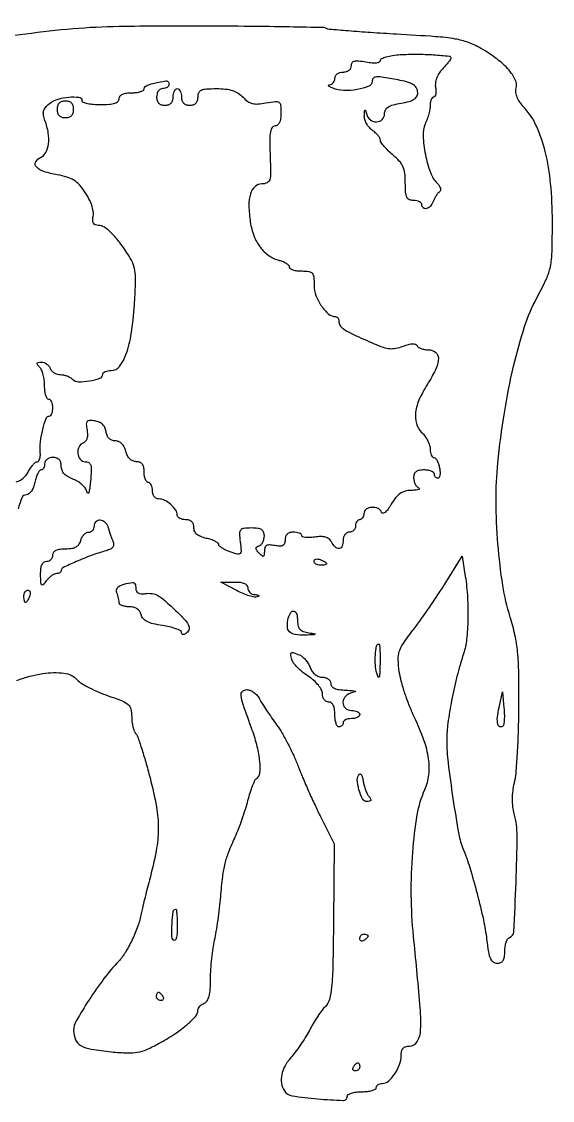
# Model space of a CAD drawing. Extents: x 0 to 443, y 0 to 273.
# Drawn here: x 315.4 to 443.5, y -0.1 to 260.2 of the extents above; entities that cross this region are included whole.
import ezdxf

# ---------------------------------------------------------------- set-up
doc = ezdxf.new("R2010")
doc.units = 0

msp = doc.modelspace()

# ---------------------------------------------------------------- linework, layer by layer
for points in [[(314.333703, 101.208806, -0.053632), (320.59174, 102.890757, -0.068314), (325.668446, 102.987141, -0.17767), (328.879602, 101.359607, 0.067361), (329.93896, 100.491934, 0.018815), (331.808794, 99.435919, 0.018623), (334.035631, 98.389633, 0.018587), (336.335563, 97.51123, -0.011254), (339.715403, 96.276859, -0.088308), (341.136514, 95.407853, -0.155508), (341.791473, 94.308403, -0.057242), (342, 92.492914, 0.027659), (342.069406, 91.239206, 0.029607), (342.27682, 90.029481, 0.030964), (342.57881, 89.020847, 0.107548), (342.942367, 88.45, -0.111826), (343.414483, 87.694677, -0.005577), (344.352654, 84.908106, -0.00875), (345.380217, 81.539824, -0.006198), (346.42002, 77.726533, -0.01888), (347.964357, 70.690207, -0.046072), (348.420921, 65.408027, -0.045716), (347.903928, 60.107365, -0.018343), (346.27517, 53, 0.00268), (345.674565, 50.71094, 0.002563), (345.089339, 48.38125, 0.002538), (344.59372, 46.319482, 0.009182), (344.309075, 45, -0.037389), (343.479217, 41.988013, -0.024463), (342.10078, 38.658363, -0.024631), (340.470246, 35.606383, -0.054166), (338.875097, 33.5, 0.027233), (335.313896, 29.288496, 0.018008), (331.67573, 24.099267, 0.013676), (328.634941, 19.11841, 0.130928), (328, 16.735206, 0.102802), (328.45443, 14.548335, 0.163725), (329.722492, 13.143682, 0.087361), (332.240955, 12.259574, 0.016414), (337.101449, 11.621627, 0.014152), (341.005636, 11.350331, 0.054523), (343.428149, 11.514985, 0.06106), (345.618453, 12.189574, 0.020817), (348.601449, 13.676299, 0.018763), (352.389176, 15.954588, 0.03126), (355.370537, 18.181476, 0.035288), (357.415764, 20.182945, 0.17953), (357.982723, 21.643011, -0.112941), (358.10018, 22.122893, -0.064661), (358.43555, 22.619347, -0.059479), (358.925142, 23.056365, -0.060949), (359.5, 23.361626, 0.16546), (360.188355, 23.934811, 0.073598), (360.655675, 25.03534, 0.046444), (360.932953, 26.733995, 0.016091), (361.024446, 29.218615, -0.01451), (361.102573, 31.539715, -0.010114), (361.319582, 34.151733, -0.010212), (361.629875, 36.650629, -0.020756), (361.994836, 38.595796, 0.015347), (362.395463, 40.610573, 0.006316), (362.819717, 43.362509, 0.006242), (363.201031, 46.32885, 0.007971), (363.474594, 49.071359, -0.008554), (363.966018, 53.940474, -0.030011), (364.52293, 57.041464, -0.034388), (365.406217, 59.832992, -0.013993), (366.970381, 63.5, 0.015334), (367.764186, 65.374901, 0.008277), (368.631854, 67.72788, 0.008236), (369.437262, 70.156188, 0.012835), (370.042434, 72.275761, -0.013193), (370.577227, 74.143767, -0.01765), (371.165928, 75.805286, -0.014932), (371.736522, 77.133806, -0.146455), (372.137174, 77.584778, 0.236724), (372.913606, 78.84457, 0.044444), (372.909733, 81.635549, 0.038681), (372.303534, 85.21985, 0.025646), (371.085307, 89.212487, -0.003335), (368.898506, 95.37963, -0.05022), (368.371701, 97.592329, -0.239828), (368.717133, 98.577017, -0.193005), (369.772097, 99, -0.10019), (370.588563, 98.834737, -0.05776), (371.464769, 98.339062, -0.054382), (372.264485, 97.610504, -0.060339), (372.856648, 96.75, 0.018804), (373.504762, 95.617536, 0.006037), (374.549375, 93.985938, 0.006012), (375.756837, 92.196447, 0.006693), (376.96536, 90.5, -0.025638), (378.249164, 88.545234, -0.012453), (379.69519, 85.929101, -0.012316), (381.068723, 83.124462, -0.017365), (382.14248, 80.556515, 0.009058), (383.233661, 77.820054, 0.00484), (384.675839, 74.47659, 0.004817), (386.214557, 71.090666, 0.007493), (387.6126, 68.205069), (390.836632, 61.797108), (390.668316, 43.076546, -0.002542), (390.517048, 32.329585, -0.018933), (390.225987, 27.230593, -0.040901), (389.699638, 24.281855, -0.132559), (388.717099, 22.573662, 0.034705), (387.902901, 21.638155, 0.013584), (386.908368, 20.243982, 0.01337), (385.910309, 18.672117, 0.016217), (385.063368, 17.14567, -0.018284), (384.159257, 15.531941, -0.011109), (382.979799, 13.689666, -0.011126), (381.726867, 11.911935, -0.019243), (380.59749, 10.5, 0.047696), (379.004985, 8.25904, 0.078932), (378.178525, 6.096041, 0.094065), (378.13818, 4.064617, 0.099728), (378.851817, 2.205525, 0.217113), (380.668618, 1.020689, 0.015345), (386.834114, 0.279699, 0.013529), (393.008351, -0.102756, 0.424446), (394, 0.854963, -0.254693), (394.242748, 1.300598, -0.064352), (395.014167, 1.668212, -0.049005), (396.141184, 1.918159, -0.030087), (397.5, 2, 0.027026), (398.841111, 2.072542, 0.042582), (399.971875, 2.29375, 0.052312), (400.767902, 2.614308, 0.277684), (401, 3, -0.142884), (401.111246, 3.381341, -0.099624), (401.423968, 3.70625, -0.084255), (401.891607, 3.925152, -0.067526), (402.443296, 4, 0.183055), (403.914055, 4.55713, 0.062808), (405.443259, 6.296661, 0.059572), (406.607465, 8.551092, 0.08966), (407, 10.722506, -0.05475), (407.114231, 11.76259, -0.124917), (407.467448, 12.462575, -0.139281), (408.081865, 12.863491, -0.075483), (408.980948, 13, 0.267635), (410.876581, 14.092964, 0.122358), (411.697345, 16.933722, 0.031857), (411.536727, 23.12592, 0.00252), (409.98204, 39.5, -0.022724), (409.437122, 49.532228, -0.021524), (409.787118, 59.756974, -0.022223), (410.894106, 68.80841, -0.062988), (412.721575, 74.889243, 0.077205), (413.671613, 78.408804, 0.063263), (413.606032, 82.30868, 0.050265), (412.481152, 86.834372, 0.025249), (410.214999, 92.276847, -0.017719), (409.027566, 95.011883, -0.013449), (407.91475, 98.086496, -0.013647), (407.026197, 101.030958, -0.030646), (406.552351, 103.31548, -0.025462), (406.276973, 106.289599, -0.089661), (406.539095, 108.184893, -0.071741), (407.478593, 110.083487, -0.012602), (409.824944, 113.31548, 0.00809), (411.629931, 115.755162, 0.004269), (413.795124, 118.838267, 0.004246), (415.958251, 122.032742, 0.006538), (417.769586, 124.836068), (421.747099, 131.172137), (422.473158, 126.336068, -0.022696), (423.001888, 121.252575, -0.020287), (423.095707, 115.947317, -0.020961), (422.783243, 111.132337, -0.051676), (422.04594, 107.672782, 0.016251), (420.464117, 102.187099, 0.01421), (419.16217, 96.360041, 0.014658), (418.275592, 90.938294, 0.033206), (418, 86.793099, 0.029671), (418.321547, 81.379379, 0.007718), (419.487908, 72.73303, 0.006203), (420.888859, 64.157109, 0.055478), (421.960998, 60.5, -0.025566), (423.551293, 56.073359, -0.009878), (425.316686, 49.792854, -0.009896), (426.834909, 43.436872, -0.025028), (427.613577, 38.75, 0.011633), (428.03599, 35.70523, 0.063216), (428.507269, 34.110726, 0.138438), (429.173037, 33.302047, 0.152899), (430.137681, 33, 0.094484), (431.015487, 33.167372, 0.157719), (431.590373, 33.641537, 0.109504), (431.906938, 34.508457, 0.033007), (432, 35.916667, -0.035572), (432.081461, 37.06024, -0.045764), (432.325404, 38.085031, -0.053018), (432.681663, 38.859596, -0.179908), (433.107759, 39.202586, 0.307953), (434.157066, 40.57839, 0.003623), (434.717362, 52.52889, 0.008744), (434.966013, 63.770339, 0.066834), (434.288458, 69, -0.036798), (433.956597, 70.737282, -0.02985), (433.851352, 72.631523, -0.029008), (433.972974, 74.585, -0.029506), (434.319808, 76.5, 0.038873), (434.704179, 78.874839, 0.006169), (435.036355, 83.584375, 0.006807), (435.284217, 89.155263, 0.00591), (435.395451, 95, 0.005442), (435.365715, 103.093572, 0.020644), (435.083416, 108.143815, 0.029441), (434.449267, 112.176215, 0.022394), (433.30075, 116.5, -0.037633), (431.513601, 124.160903, -0.018516), (430.345546, 134.105186, -0.018319), (429.894897, 144.515686, -0.02644), (430.320771, 153.719102, -0.015024), (431.890909, 165.808691, -0.018201), (434.113156, 177.024857, -0.019934), (436.78171, 186.597854, -0.045339), (439.718922, 193.5, 0.014707), (442.013767, 198.090896, 0.058449), (442.995362, 201.079282, 0.044171), (443.391142, 204.5882, 0.005977), (443.48067, 212, 0.023396), (443.055544, 221.10455, 0.037185), (441.753476, 228.792159, 0.044588), (439.638057, 234.943374, 0.081948), (436.726192, 239.350436, -0.033862), (435.682608, 240.641705, -0.053357), (434.993275, 241.887478, -0.064557), (434.672443, 243.047382, -0.099501), (434.73199, 244.083132, 0.17824), (434.533832, 246.119654, 0.068732), (432.936898, 248.520155, 0.051089), (430.129097, 251.106863, 0.027672), (426.214908, 253.710749, 0.04558), (423.216752, 255.124379, 0.045833), (420.017596, 255.968198, 0.023918), (415.277732, 256.532328, 0.003713), (405.84741, 257.129188, -0.00256), (399.626537, 257.508509, -0.003961), (394.258206, 257.906179, -0.001301), (389.626303, 258.298352, -0.117158), (388.978604, 258.513223, 0.133949), (388.304929, 258.71225, 0.000484), (379.949667, 258.879219, 0.002513), (370.461045, 259.011945, 0.001569), (359.346102, 259.076668, 0.003441), (340.267053, 258.996556, 0.016038), (329.276884, 258.521985, 0.014402), (317.838399, 257.327735, 0.002415), (296, 254.302306, -0.02717)], [(314.162569, 149.102482, 0.106364), (315.786359, 149.986453, 0.092499), (317, 151.5, -0.026095), (317.57842, 152.457174, -0.033755), (318.210068, 153.265625, -0.035857), (318.806935, 153.842528, -0.17596), (319.240545, 154, 0.239206), (319.571001, 154.167689, 0.082099), (319.820184, 154.660938, 0.059805), (319.9559, 155.388191, 0.038087), (319.946324, 156.25, -0.051735), (319.987626, 158.810337, -0.03114), (320.537246, 161.800699, -0.024346), (321.332894, 164.44082, -0.317409), (322.125, 165, 0.212215), (322.459633, 165.148727, 0.080658), (322.742969, 165.5875, 0.061381), (322.935839, 166.234286, 0.041823), (323, 167, 0.048028), (322.926307, 167.765418, 0.068025), (322.70625, 168.4125, 0.088204), (322.381882, 168.848523, 0.191087), (322, 169, -0.2692), (321.614885, 169.223546, -0.056233), (321.29375, 169.969375, -0.044902), (321.072621, 171.035629, -0.028694), (321, 172.3, 0.03271), (320.9115, 173.651364, 0.032464), (320.6475, 174.983125, 0.034257), (320.26182, 176.112471, 0.097261), (319.8, 176.8, -0.025884), (319.243304, 177.417523, -0.254912), (319.181877, 177.75, -0.29), (319.42666, 177.951938, -0.031327), (320.193011, 178, -0.085357), (320.845017, 177.887877, -0.066227), (321.487159, 177.559375, -0.066075), (322.022498, 177.073419, -0.084034), (322.361626, 176.5, 0.095314), (322.718361, 175.9265, 0.066847), (323.306116, 175.440625, 0.064544), (324.025482, 175.112114, 0.075009), (324.768615, 175, -0.051604), (325.550577, 174.919079, -0.038262), (326.385497, 174.676533, -0.039048), (327.146493, 174.320813, -0.067623), (327.701163, 173.898837, 0.193945), (329.140798, 173.28632, 0.044905), (331.81935, 173.475784, 0.044872), (334.317015, 174.113675, 0.317866), (335, 175.079455, -0.208149), (335.153147, 175.431393, -0.082196), (335.602489, 175.72959, -0.062634), (336.26583, 175.932439, -0.042942), (337.051027, 176, 0.233947), (339.069081, 176.998906, 0.078026), (340.681686, 179.980422, 0.04863), (341.891798, 184.864311, 0.018712), (342.647749, 191.818294, 0.007544), (342.925649, 196.795583, 0.036888), (342.832522, 199.611909, 0.061987), (342.357286, 201.636009, 0.054744), (341.38736, 203.575096, 0.01659), (339.120308, 206.844018, 0.036551), (337.134162, 209.142609, 0.04917), (335.403313, 210.562027, 0.148221), (333.958336, 211, -0.089796), (333.214102, 211.134745, -0.178146), (332.765858, 211.52066, -0.132824), (332.597047, 212.200795, -0.042041), (332.707465, 213.250035, 0.089117), (332.720063, 214.382875, 0.038946), (332.354985, 215.846188, 0.035604), (331.694605, 217.436762, 0.032083), (330.794857, 218.976445, 0.035463), (329.407746, 220.749438, 0.069152), (328.03477, 221.901026, 0.066757), (326.36696, 222.658923, 0.031042), (324.048583, 223.204563, -0.035441), (320.816134, 223.995375, -0.124612), (319.014421, 225.121781, -0.326317), (318.85507, 226.310378, -0.162508), (320.025321, 227.402814, 0.165493), (321.303672, 228.610146, 0.092127), (321.948398, 230.678139, 0.071819), (321.8819, 233.346717, 0.048792), (321.082417, 236.283227, -0.04444), (320.72185, 237.563609, -0.107799), (320.75026, 238.539993, -0.109052), (321.181941, 239.408879, -0.04612), (322.093848, 240.348327, -0.103825), (324.030234, 241.409171, -0.050438), (326.81156, 241.954147, -0.054542), (329.267207, 241.914178, -0.377987), (330, 241.083333, 0.320444), (330.255065, 240.726213, 0.032367), (331.321875, 240.435937, 0.031068), (332.775124, 240.232866, 0.019182), (334.5, 240.166667, 0.017365), (336.607182, 240.239871, 0.058953), (337.955882, 240.49537, 0.111447), (338.719557, 240.939718, 0.208403), (339, 241.583333, -0.169807), (339.208724, 242.180202, -0.1147), (339.779412, 242.631944, -0.075983), (340.717936, 242.911506, -0.034471), (342, 243, 0.029382), (343.149388, 243.067601, 0.045844), (344.11875, 243.273319, 0.057801), (344.795162, 243.572321, 0.265783), (345, 243.930449, -0.225941), (345.258519, 244.473338, -0.082463), (346.0176, 244.905345, -0.036825), (347.468234, 245.321276, -0.006499), (350.25, 245.863818, -0.137206), (350.53557, 245.837157, -0.123119), (350.779688, 245.666247, -0.103851), (350.943596, 245.371856, -0.07541), (351, 245, -0.148195), (350.884432, 244.618646, -0.098894), (350.559375, 244.29375, -0.082425), (350.073457, 244.074694, -0.064853), (349.5, 244, 0.130775), (348.924246, 243.846791, 0.10214), (348.4375, 243.416667, 0.08892), (348.111864, 242.769411, 0.072314), (348, 242, 0.072254), (348.126841, 241.126841, 0.124864), (348.5, 240.5, 0.124864), (349.126841, 240.126841, 0.072254), (350, 240, 0.072254), (350.873159, 240.126841, 0.124864), (351.5, 240.5, 0.124864), (351.873159, 241.126841, 0.072254), (352, 242, -0.048028), (352.073693, 242.765418, -0.068025), (352.29375, 243.4125, -0.088204), (352.618118, 243.848523, -0.191087), (353, 244, -0.191087), (353.381882, 243.848523, -0.088204), (353.70625, 243.4125, -0.068025), (353.926307, 242.765418, -0.048028), (354, 242, 0.072254), (354.126841, 241.126841, 0.124864), (354.5, 240.5, 0.124864), (355.126841, 240.126841, 0.072254), (356, 240, 0.072254), (356.873159, 240.126841, 0.124864), (357.5, 240.5, 0.124864), (357.873159, 241.126841, 0.072254), (358, 242, -0.101983), (358.213237, 243.034581, -0.187867), (358.807631, 243.637919, -0.091431), (360.007285, 243.930356, -0.014188), (362.461045, 244, -0.0262), (364.646641, 243.885395, -0.052094), (366.340857, 243.526287, -0.063277), (367.697736, 242.888574, -0.063846), (368.847444, 241.933375, 0.04961), (369.994929, 240.923634, 0.09449), (371.106075, 240.408551, 0.080025), (372.452214, 240.292572, 0.027927), (374.386399, 240.544666, -0.014104), (376.684197, 240.90898, -0.182403), (377.51411, 240.71308, -0.225764), (377.913245, 240.038178, -0.0225), (378, 238.111291, -0.032122), (377.913059, 236.759405, -0.076026), (377.63475, 235.792298, -0.118071), (377.178525, 235.212901, -0.168756), (376.565692, 235, 0.256639), (375.877372, 234.621791, 0.100035), (375.475191, 233.574081, 0.042687), (375.313353, 231.599883, 0.008167), (375.384865, 228, -0.005658), (375.493423, 223.63766, -0.071676), (375.281765, 222.012917, -0.218819), (374.653052, 221.271757, -0.109548), (373.427582, 221, 0.18659), (371.743585, 220.348897, 0.135124), (370.657182, 218.632499, 0.080233), (370.265858, 215.763375, 0.031346), (370.615334, 211.767607, 0.054872), (371.493577, 208.460158, 0.070045), (373.029034, 205.708929, 0.077589), (375.111589, 203.701516, 0.091821), (377.59483, 202.565555, -0.036097), (378.515541, 202.262415, -0.04812), (379.293481, 201.851067, -0.057123), (379.832626, 201.400001, -0.192318), (380, 200.980948, 0.257872), (380.208342, 200.603847, 0.061396), (380.88125, 200.288153, 0.048042), (381.850711, 200.071349, 0.031011), (383, 200, -0.031961), (384.736441, 199.888889, -0.184252), (385.533302, 199.46158, -0.15792), (385.910894, 198.570747, -0.021917), (386, 196.538955, 0.089757), (386.44481, 194.081057, 0.061256), (387.760051, 191.557345, 0.064953), (389.497702, 189.625431, 0.179018), (391.188561, 189, -0.160969), (391.49807, 188.897707, -0.096529), (391.76164, 188.609013, -0.078039), (391.939666, 188.178018, -0.059056), (392, 187.66898, 0.177895), (392.351951, 186.711076, 0.078711), (393.389519, 185.820185, 0.030553), (395.530934, 184.674405, 0.003616), (400.452257, 182.459065, 0.021637), (402.632844, 181.607063, 0.061164), (404.229899, 181.2716, 0.072058), (405.706493, 181.358823, 0.039534), (407.450036, 181.863768, -0.02241), (408.793914, 182.303323, -0.057328), (409.803851, 182.462959, -0.096043), (410.483719, 182.360722, -0.231057), (410.831113, 182.006662, 0.169579), (411.129784, 181.620005, 0.056679), (411.777994, 181.295707, 0.048714), (412.633731, 181.074194, 0.039006), (413.583333, 181, -0.169177), (415.27631, 180.410299, -0.227465), (415.977002, 178.971231, -0.110268), (415.452443, 176.555803, -0.032411), (413.628544, 173.203626, 0.032543), (411.453236, 169.203074, 0.073717), (410.484264, 165.905538, 0.104033), (410.668846, 163.222402, 0.128041), (411.934853, 161.065147, -0.042593), (412.725166, 160.127357, -0.036289), (413.393363, 159.019137, -0.03787), (413.853077, 157.914403, -0.079827), (414, 157, 0.042239), (414.0648, 156.234305, 0.06185), (414.259505, 155.5875, 0.081239), (414.54561, 155.14896, 0.21069), (414.883423, 155, -0.21734), (415.256048, 154.829997, -0.054081), (415.647725, 154.265625, -0.045349), (415.997121, 153.457315, -0.032131), (416.244751, 152.5, -0.031701), (416.365641, 151.541823, -0.053628), (416.329256, 150.734375, -0.076393), (416.156008, 150.183445, -0.285831), (415.861328, 150, -0.11535), (415.532778, 150.076819, -0.100434), (415.253015, 150.29375, -0.093418), (415.065246, 150.618122, -0.084813), (415, 151, 0.226478), (414.817169, 151.382936, 0.074992), (414.265625, 151.70625, 0.057076), (413.457356, 151.926884, 0.038131), (412.5, 152, 0.045039), (411.335788, 151.894918, 0.11907), (410.576087, 151.558333, 0.147035), (410.148002, 150.964662, 0.083381), (410, 150.083333, 0.060204), (410.09311, 149.312853, 0.059088), (410.367188, 148.581524, 0.064373), (410.771682, 147.996792, 0.113869), (411.25, 147.662281, -0.302387), (411.383487, 147.467154, -0.32543), (411.251562, 147.28101, -0.058054), (410.578243, 147.138186, -0.016158), (409.5, 147.072625, 0.055108), (407.953971, 146.857089, 0.087613), (406.739256, 146.309665, 0.077226), (405.684414, 145.322381, 0.034491), (404.615065, 143.743677, -0.02347), (403.835921, 142.53701, -0.06094), (403.137931, 141.775655, -0.145699), (402.617418, 141.544642, -0.352251), (402.281732, 141.75, 0.203214), (401.417331, 142.68649, 0.121279), (399.902678, 142.966899, 0.134326), (398.535324, 142.505603, 0.24959), (398, 141.5, -0.064853), (397.925306, 140.926543, -0.082425), (397.70625, 140.440625, -0.098894), (397.381354, 140.115568, -0.148195), (397, 140, 0.148195), (396.618646, 139.884432, 0.098894), (396.29375, 139.559375, 0.082425), (396.074694, 139.073457, 0.064853), (396, 138.5, -0.099038), (395.885486, 137.927543, -0.097945), (395.559375, 137.440625, -0.097945), (395.072457, 137.114514, -0.099038), (394.5, 137, 0.130775), (393.924246, 136.846791, 0.10214), (393.4375, 136.416667, 0.08892), (393.111864, 135.769411, 0.072314), (393, 135, -0.08689), (392.759025, 133.623802, -0.28069), (392.065187, 133.066372, -0.233171), (391.127868, 133.386004, -0.068556), (390.185283, 134.6334, 0.097902), (389.579649, 135.344623, 0.097368), (388.747825, 135.773568, 0.073968), (387.624894, 135.925305, 0.033105), (386.135593, 135.806593, -0.024441), (384.933579, 135.689804, -0.041116), (383.921081, 135.724446, -0.052231), (383.207238, 135.884642, -0.321892), (383, 136.173193, 0.221238), (382.852771, 136.489646, 0.077119), (382.4125, 136.757125, 0.058641), (381.765825, 136.939485, 0.039448), (381, 137, 0.071801), (380.150131, 136.877324, 0.116216), (379.518625, 136.517334, 0.121983), (379.133781, 135.928048, 0.084139), (379, 135.138672, -0.072767), (378.870273, 134.252006, -0.196163), (378.478407, 133.765395, -0.141627), (377.753309, 133.600168, -0.032898), (376.5, 133.755249, 0.032928), (375.256612, 133.909027, 0.138077), (374.528284, 133.748299, 0.195219), (374.132899, 133.272728, 0.077152), (374, 132.416577, -0.021332), (373.959581, 131.469603, -0.285066), (373.760322, 131.202375, -0.283389), (373.431298, 131.261436, -0.021155), (372.75, 131.925, -0.026382), (372.149887, 132.6324, -0.164145), (372, 133.076667, -0.247772), (372.178067, 133.413944, -0.062037), (372.75, 133.708333, 0.117654), (373.228224, 134.025544, 0.066702), (373.632812, 134.595052, 0.060765), (373.906843, 135.316295, 0.060503), (374, 136.083333, 0.091155), (373.829834, 137.008967, 0.165174), (373.344425, 137.595898, 0.109711), (372.436552, 137.910776, 0.028833), (370.890594, 138, 0.024649), (369.024611, 137.907955, 0.201237), (368.289627, 137.510481, 0.181096), (368.015431, 136.681878, 0.019372), (368.174944, 134.627196, -0.01143), (368.378226, 132.45612, -0.216669), (368.146008, 131.832073, -0.269867), (367.55663, 131.674883, -0.017225), (365.78435, 132.225021, -0.024663), (364.717978, 132.656822, -0.034549), (363.817903, 133.152202, -0.037005), (363.17153, 133.639692, -0.215925), (363, 134.01837, 0.243006), (362.814276, 134.377944, 0.039651), (362.11875, 134.792971, 0.036073), (361.149194, 135.187689, 0.024581), (360, 135.5, -0.038986), (358.650993, 135.908644, -0.084727), (357.726286, 136.464346, -0.11088), (357.190199, 137.18471, -0.105113), (357, 138.079455, 0.07875), (356.869247, 138.904484, 0.123449), (356.489657, 139.509932, 0.12002), (355.860225, 139.875553, 0.071959), (355, 140, -0.051602), (354.234755, 140.079187, -0.071518), (353.5875, 140.314732, -0.091543), (353.152489, 140.662488, -0.180377), (353, 141.071429, 0.149799), (352.620823, 142.308649, 0.062678), (351.459211, 143.633171, 0.061744), (349.966728, 144.659302, 0.12032), (348.571429, 145, -0.119287), (347.953917, 145.149448, -0.107897), (347.446429, 145.568182, -0.094927), (347.114043, 146.211839, -0.071973), (347, 147, 0.048028), (346.926307, 147.765418, 0.068025), (346.70625, 148.4125, 0.088204), (346.381882, 148.848523, 0.191087), (346, 149, -0.226478), (345.617064, 149.182831, -0.074992), (345.29375, 149.734375, -0.057076), (345.073116, 150.542644, -0.038131), (345, 151.5, 0.045091), (344.895326, 152.658327, 0.117408), (344.560841, 153.41959, 0.146135), (343.973615, 153.85031, 0.085868), (343.108408, 154, -0.102549), (342.277583, 154.172211, -0.09348), (341.552234, 154.663337, -0.080962), (340.977912, 155.454981, -0.055092), (340.589356, 156.5, 0.054988), (340.199029, 157.550445, 0.082052), (339.623422, 158.340946, 0.094555), (338.893289, 158.828899, 0.100483), (338.050499, 159, -0.090967), (337.221654, 159.152054, -0.107102), (336.553748, 159.586083, -0.097166), (336.080784, 160.29642, -0.063239), (335.819551, 161.25, 0.071813), (335.527647, 162.248342, 0.095145), (334.980626, 163.018545, 0.092304), (334.172883, 163.547097, 0.063804), (333.11679, 163.837007, 0.03287), (331.810728, 163.934834, 0.22045), (331.233117, 163.673477, 0.200785), (331.027707, 163.044426, 0.027059), (331.218541, 161.637108, -0.042789), (331.331957, 160.543706, -0.073693), (331.214186, 159.637864, -0.095848), (330.878615, 158.973173, -0.137291), (330.351751, 158.581485, 0.191835), (329.29695, 157.607718, 0.134433), (329.005804, 155.998563, 0.147398), (329.579184, 154.566982, 0.228126), (330.757206, 154, -0.132815), (331.633944, 153.76293, -0.196196), (332.11346, 153.138864, -0.079683), (332.251504, 151.873381, -0.011251), (332.059979, 149.25, -0.009981), (331.862218, 147.543036, -0.038143), (331.637481, 146.496611, -0.373226), (331.440119, 146.370507, -0.325191), (331.259828, 146.546972, 0.103219), (330.913501, 147.431937, 0.057127), (330.169259, 148.328443, 0.051931), (329.144358, 149.123935, 0.048875), (327.957055, 149.710108, -0.041863), (326.65919, 150.328429, -0.074394), (325.737959, 151.068519, -0.090537), (325.190989, 151.931511, -0.096378), (325, 152.913136, 0.065995), (324.877222, 153.839282, 0.125794), (324.510406, 154.489142, 0.129837), (323.886164, 154.870512, 0.072675), (323, 155, 0.072314), (322.230589, 154.888136, 0.08892), (321.583333, 154.5625, 0.10214), (321.153209, 154.075754, 0.130775), (321, 153.5, -0.056395), (320.935079, 152.926241, -0.075828), (320.742969, 152.440625, -0.095027), (320.45881, 152.115038, -0.167478), (320.125, 152, 0.239262), (319.748369, 151.808829, 0.04364), (319.330781, 151.11875, 0.038538), (318.943589, 150.149121, 0.026378), (318.65, 149, -0.042821), (318.31615, 147.851918, -0.055704), (317.810973, 146.88125, -0.067444), (317.221508, 146.217033, -0.179458), (316.636291, 146, 0.297507), (315.503429, 145.260476, 0.045935), (314.610692, 142.587327, 0.046763)]]:
    msp.add_lwpolyline(points, format="xyb")
for points in [[(419, 251.353151, -0.157956), (418.914305, 251.088657, -0.009039), (418.393505, 250.396022, -0.013077), (417.726319, 249.585914, -0.00918), (416.935335, 248.708187, 0.047792), (416.12124, 247.651208, 0.052188), (415.550258, 246.488591, 0.056242), (415.264727, 245.321157, 0.078818), (415.296663, 244.25, -0.035379), (415.397466, 243.387809, -0.059264), (415.344506, 242.660937, -0.08576), (415.158292, 242.169533, -0.265346), (414.861328, 242, 0.210932), (414.531958, 241.85458, 0.081147), (414.253015, 241.426322, 0.061775), (414.063176, 240.794737, 0.042173), (414, 240.047053, -0.044088), (413.917746, 239.116024, -0.01945), (413.653734, 237.907814, -0.019073), (413.272579, 236.640578, -0.024309), (412.821223, 235.506972, 0.120584), (412.269744, 232.600559, 0.036694), (412.836234, 228.122978, 0.036979), (414.062095, 223.746906, 0.110027), (415.722762, 221.134381, -0.051425), (416.202388, 220.54446, -0.081504), (416.465735, 219.950338, -0.113961), (416.47964, 219.447401, -0.197059), (416.250947, 219.104683, 0.071785), (415.861501, 218.751536, 0.027752), (415.427894, 218.163563, 0.026783), (415.02158, 217.464311, 0.029851), (414.708443, 216.75, -0.093492), (414.041204, 215.636631, -0.144572), (413.096182, 215.047702, -0.25796), (412.340444, 215.22846, -0.210821), (412, 216, 0.191087), (411.848523, 216.381882, 0.088204), (411.4125, 216.70625, 0.068025), (410.765418, 216.926307, 0.048028), (410, 217, -0.098902), (408.97062, 217.205626, -0.186525), (408.367344, 217.782622, -0.094552), (408.071735, 218.938839, -0.015442), (408, 221.260977, 0.02878), (407.866296, 223.581905, 0.076081), (407.428592, 225.18236, 0.080505), (406.549312, 226.525915, 0.035073), (405, 228, -0.019071), (403.851264, 229.025009, -0.024521), (402.88125, 230.055684, -0.023618), (402.172903, 230.97059, -0.154103), (402, 231.518264, 0.132079), (401.866289, 232.015614, 0.03828), (401.4125, 232.676364, 0.035593), (400.765435, 233.37167, 0.031421), (400, 234, -0.061796), (399.243528, 234.701846, -0.050565), (398.621575, 235.614162, -0.052417), (398.218282, 236.588136, -0.08645), (398.116001, 237.470759, -0.003811), (398.191308, 238.632623, -0.267417), (398.296325, 238.787801, -0.466657), (398.42114, 238.732062, -0.005487), (398.689326, 237.75, 0.173506), (399.570263, 236.460133, 0.16795), (401.082718, 236.000207, 0.18661), (402.44298, 236.585868, 0.201476), (403, 237.912102, -0.119209), (403.229106, 238.859385, -0.131234), (403.861342, 239.557984, -0.079438), (405.037006, 240.076954, -0.022452), (407, 240.5, 0.022863), (408.929735, 240.917539, 0.076014), (410.116325, 241.434032, 0.125267), (410.76443, 242.116904, 0.128207), (411, 243.02051, 0.140406), (410.648782, 244.246578, 0.140636), (409.701836, 245.0998, 0.060488), (407.766132, 245.769566, 0.009219), (403.75, 246.557973, 0.015609), (401.821847, 246.837942, 0.083354), (400.763587, 246.781434, 0.189658), (400.213625, 246.409581, 0.151493), (400, 245.720697, -0.309364), (399.203725, 244.556913, -0.050117), (396.417018, 243.784038, -0.049271), (393.143727, 243.548183, -0.087322), (390.5, 244.086118, -0.020828), (389.801662, 244.395122, -0.097777), (389.454687, 244.660634, -0.439823), (389.47354, 244.837773, -0.147401), (389.75, 244.936614, 0.117011), (390.226939, 245.075635, 0.095222), (390.632812, 245.422005, 0.087852), (390.905591, 245.922261, 0.081167), (391, 246.5, -0.130775), (391.153209, 247.075754, -0.10214), (391.583333, 247.5625, -0.08892), (392.230589, 247.888136, -0.072314), (393, 248, 0.072081), (393.7815, 248.113252, 0.092769), (394.426441, 248.443164, 0.105916), (394.849154, 248.943089, 0.123335), (395, 249.545313, -0.134733), (395.196095, 250.259821, -0.199181), (395.710003, 250.643949, -0.09171), (396.696883, 250.708934, -0.017075), (398.5, 250.434022, 0.021478), (399.982523, 250.221326, 0.053378), (401.077166, 250.229107, 0.091573), (401.759118, 250.437372, 0.279926), (402, 250.833918, -0.295995), (402.278121, 251.262563, -0.035158), (403.395312, 251.669603, -0.032917), (404.929627, 252.001923, -0.020855), (406.75, 252.195209, -0.017434), (410.719927, 252.311223, -0.015747), (414.825929, 252.158654, -0.007416), (418.552547, 251.846898, -0.385709)], [(324, 239, 0.072254), (324.126841, 238.126841, 0.124864), (324.5, 237.5, 0.124864), (325.126841, 237.126841, 0.072254), (326, 237, 0.072254), (326.873159, 237.126841, 0.124864), (327.5, 237.5, 0.124864), (327.873159, 238.126841, 0.072254), (328, 239, 0.072254), (327.873159, 239.873159, 0.124864), (327.5, 240.5, 0.124864), (326.873159, 240.873159, 0.072254), (326, 241, 0.072254), (325.126841, 240.873159, 0.124864), (324.5, 240.5, 0.124864), (324.126841, 239.873159, 0.072254)], [(336.269915, 138.25, 0.008709), (336.512119, 137.459738, 0.005176), (336.826731, 136.526538, 0.005179), (337.159788, 135.602305, 0.008901), (337.458868, 134.840342, -0.087117), (337.636895, 134.036834, -0.165749), (337.453327, 133.408565, -0.127449), (336.871794, 132.914269, -0.042736), (335.822321, 132.512597, 0.017676), (332.244986, 131.345086, 0.015972), (328.634115, 129.891317, 0.008131), (325.425254, 128.41595, 0.28717), (325.003748, 127.75, -0.149691), (324.914585, 127.463963, -0.09805), (324.666297, 127.220313, -0.081456), (324.296279, 127.055984, -0.063935), (323.860243, 127, 0.11302), (323.329883, 126.878567, 0.04167), (322.66506, 126.485938, 0.038672), (321.984545, 125.919623, 0.037549), (321.392046, 125.25, -0.023014), (320.613421, 124.316765, -0.441685), (320.275625, 124.31757, -0.176534), (320.077997, 124.802334, -0.006964), (320.031803, 126.75, -0.02863), (320.101643, 128.220509, -0.080073), (320.370633, 129.213634, -0.131328), (320.839403, 129.786876, -0.15732), (321.5, 130, 0.099038), (322.072457, 130.114514, 0.097945), (322.559375, 130.440625, 0.097945), (322.885486, 130.927543, 0.099038), (323, 131.5, -0.154357), (323.206607, 132.153305, -0.127366), (323.765603, 132.628783, -0.081273), (324.71896, 132.912529, -0.031783), (326.09362, 133, 0.036274), (327.576866, 133.107747, 0.090272), (328.603855, 133.453888, 0.116362), (329.286165, 134.072938, 0.086845), (329.710251, 135, -0.060903), (330.013407, 135.764694, -0.065681), (330.485993, 136.4125, -0.073972), (331.048695, 136.850737, -0.129214), (331.616631, 137, 0.10762), (332.144422, 137.114932, 0.099577), (332.593635, 137.440625, 0.095711), (332.894823, 137.927353, 0.091072), (333, 138.5, -0.188035), (333.416953, 139.569512, -0.229834), (334.404716, 139.95891, -0.1746), (335.551811, 139.443864, -0.131521)], [(389, 129.393011, -0.289661), (388.903916, 129.241071, -0.046727), (388.559375, 129.115447, -0.039339), (388.074824, 129.028469, -0.024748), (387.5, 129, -0.062722), (386.926468, 129.07223, -0.08088), (386.440625, 129.284531, -0.098158), (386.115494, 129.599211, -0.152681), (386, 129.968615, -0.184534), (386.122486, 130.289193, -0.147206), (386.440625, 130.483616, -0.100118), (386.925634, 130.511135, -0.055937), (387.5, 130.361626, -0.02136), (388.074558, 130.112506, -0.030395), (388.559375, 129.839659, -0.030693), (388.912889, 129.579329, -0.222225)], [(370, 123.5, 0.114298), (370.133965, 122.921626, 0.09567), (370.514063, 122.417434, 0.089203), (371.081631, 122.064654, 0.08347), (371.75, 121.921053, -0.025424), (372.361483, 121.862219, -0.158692), (372.639381, 121.72401, -0.441584), (372.632934, 121.550511, -0.07888), (372.320234, 121.361131, -0.146413), (371.633819, 121.294785, -0.02586), (370.364831, 121.613562, -0.026073), (368.869358, 122.159375, -0.020861), (367.320234, 122.895882), (363.5, 124.911608), (366.75, 124.955804, -0.02845), (368.223558, 124.891978, -0.080414), (369.215699, 124.62735, -0.132465), (369.787273, 124.160835, -0.156986)], [(317.361626, 121.5, -0.02136), (317.112506, 120.925442, -0.030395), (316.839659, 120.440625, -0.030693), (316.579329, 120.087111, -0.222225), (316.393011, 120, -0.289661), (316.241071, 120.096084, -0.046727), (316.115447, 120.440625, -0.039339), (316.028469, 120.925176, -0.024748), (316, 121.5, -0.062722), (316.07223, 122.073532, -0.08088), (316.284531, 122.559375, -0.098158), (316.599211, 122.884506, -0.152681), (316.968615, 123, -0.184534), (317.289193, 122.877514, -0.147206), (317.483616, 122.559375, -0.100118), (317.511135, 122.074366, -0.055937)], [(343, 123.430449, 0.110158), (343.14806, 122.766568, 0.157811), (343.5569, 122.329379, 0.116474), (344.252565, 122.133887, 0.046214), (345.25, 122.184115, -0.068854), (346.907872, 122.192711, -0.098578), (348.295346, 121.719284, -0.051394), (349.963942, 120.507671, -0.007573), (353.03186, 117.673077, -0.018335), (354.991698, 115.664414, -0.093491), (355.803872, 114.33969, -0.205876), (355.761586, 113.346035, -0.143118), (355, 112.5, -0.07156), (354.617369, 112.333379, -0.147113), (354.29375, 112.341246, -0.189166), (354.080184, 112.517636, -0.127314), (354, 112.827439, 0.286104), (353.746327, 113.234474, 0.028796), (352.644603, 113.698434, 0.029223), (351.154093, 114.131197, 0.018826), (349.385882, 114.464842, -0.02126), (347.17892, 114.892407, -0.059663), (345.704502, 115.435732, -0.090504), (344.773884, 116.147257, -0.121021), (344.269251, 117.078386, 0.088594), (343.896492, 117.885823, 0.093802), (343.273158, 118.495725, 0.085872), (342.420888, 118.87237, 0.061276), (341.383369, 119, -0.036686), (340.470598, 119.067063, -0.05532), (339.700115, 119.269725, -0.072519), (339.172893, 119.566377, -0.232428), (339, 119.918213, 0.04269), (338.961083, 120.3732, 0.015677), (338.831556, 121.005657, 0.015407), (338.646101, 121.691288, 0.017859), (338.426575, 122.330748, -0.169562), (338.399682, 123.212801, -0.170773), (338.927936, 123.916801, -0.085997), (340.153521, 124.460016, -0.02305), (342.25, 124.883999, -0.212955), (342.535784, 124.806077, -0.102512), (342.779688, 124.504869, -0.073004), (342.945084, 124.022936, -0.046245)], [(382, 115.566422, 0.057778), (382.140851, 114.351599, 0.134975), (382.575302, 113.5548, 0.121485), (383.391064, 113.041656, 0.042367), (384.75, 112.716254, -0.004671), (386.249193, 112.474799, -0.691161), (386.273355, 112.350659, -0.126884), (385.928742, 112.243654, -0.001952), (383.833333, 112.149832, -0.046118), (381.435677, 112.273011, -0.163321), (380.078676, 112.957689, -0.192929), (379.540266, 114.236298, -0.06789), (379.779388, 116.25, -0.074586), (380.372765, 117.643118, -0.341929), (381.142186, 117.932998, -0.263909), (381.798498, 117.23708, -0.060088)], [(401.90032, 105.25, -0.004719), (401.826883, 102.836742, -0.076018), (401.672184, 102.039257, -0.67807), (401.443891, 102.031095, -0.03503), (401.095924, 103, -0.055271), (400.768456, 104.974811, -0.032046), (400.79295, 107.382706, -0.025534), (401.064365, 109.537496, -0.363454), (401.616577, 110, -0.389664), (401.767313, 109.861497, -0.006219), (401.858089, 108.604687, -0.012596), (401.910972, 107.07131, -0.007567)], [(382.494817, 107.363615, -0.08356), (383.195248, 106.95026, -0.041291), (383.930033, 106.219857, -0.039463), (384.58555, 105.315048, -0.046223), (385.051853, 104.363615, 0.061682), (385.557032, 103.408536, 0.070402), (386.261513, 102.652798, 0.076237), (387.094284, 102.167396, 0.094165), (387.975249, 102, -0.070618), (388.758092, 101.88888, -0.089136), (389.412542, 101.564792, -0.103213), (389.845556, 101.078482, -0.131193), (390, 100.5, 0.173205), (390.241699, 99.823207, 0.118897), (390.897697, 99.326479, 0.06988), (392.038284, 99.0085, 0.024017), (393.75, 98.863818, -0.00772), (395.263733, 98.78543, -0.074062), (395.892826, 98.648031, -0.684758), (395.893999, 98.481997, -0.046718), (395.25, 98.294267, 0.147227), (393.641876, 97.451672, 0.186534), (392.952627, 95.936745, 0.227392), (393.511827, 94.572578, 0.185739), (395, 94, -0.048028), (395.765418, 93.926307, -0.068025), (396.4125, 93.70625, -0.088204), (396.848523, 93.381882, -0.191087), (397, 93, -0.191087), (396.848523, 92.618118, -0.088204), (396.4125, 92.29375, -0.068025), (395.765418, 92.073693, -0.048028), (395, 92, 0.048028), (394.234582, 91.926307, 0.068025), (393.5875, 91.70625, 0.088204), (393.151477, 91.381882, 0.191087), (393, 91, -0.099038), (392.923658, 90.618362, -0.097945), (392.70625, 90.29375, -0.097945), (392.381638, 90.076342, -0.099038), (392, 90, -0.254951), (391.615738, 90.209557, -0.06271), (391.29375, 90.88125, -0.048861), (391.072766, 91.850749, -0.031626), (391, 93, 0.033607), (390.911037, 94.322075, 0.082504), (390.625, 95.25, 0.12651), (390.148955, 95.797909, 0.152103), (389.5, 96, -0.130622), (388.925277, 96.152749, -0.101733), (388.438366, 96.581801, -0.08883), (388.112142, 97.226381, -0.07296), (388, 97.990807, 0.121011), (387.766383, 98.941946, 0.050021), (387.033283, 100.056857, 0.043486), (385.929453, 101.198561, 0.033846), (384.551816, 102.240807, -0.026614), (383.19835, 103.23434, -0.027994), (381.981941, 104.350424, -0.029104), (381.049781, 105.425718, -0.100321), (380.645436, 106.25, -0.016225), (380.35532, 107.525599, -0.314817), (380.511407, 107.876246, -0.221545), (380.953327, 107.923246, -0.00908)], [(431.566346, 90.233013, -0.287392), (430.829887, 90.063914, -0.26151), (430.307464, 90.653314, -0.079279), (430.214255, 92.332843, -0.028523), (430.596368, 94.703372), (431.432813, 98.5), (431.782752, 94.649679, -0.014778), (431.87547, 93.133651, -0.020124), (431.863533, 91.764026, -0.017423), (431.770196, 90.652847, -0.16825)], [(399.218263, 73.25, -0.039171), (399.632591, 72.656293, -0.228676), (399.662705, 72.287008, -0.258175), (399.395873, 72.06352, -0.048015), (398.735944, 72, -0.281256), (397.687014, 72.640719, -0.051536), (396.826556, 74.851801, -0.051026), (396.423198, 77.256672, -0.213057), (396.922358, 78.600625, -0.365745), (397.170186, 78.624008, -0.120425), (397.431902, 78.327954, -0.058159), (397.672409, 77.704228, -0.026362), (397.845818, 76.844934, 0.030261), (398.05353, 75.855489, 0.024322), (398.391624, 74.821637, 0.024948), (398.799629, 73.894538, 0.05584)], [(353, 41.8, -0.016995), (352.943709, 40.14441, -0.050068), (352.753408, 39.022522, -0.139745), (352.459058, 38.537836, -0.412164), (352.107256, 38.55, -0.187298), (351.643197, 39.698392, -0.020396), (351.721817, 42.602902, -0.017395), (352.018295, 45.481444, -0.374513), (352.613499, 46, -0.378468), (352.767858, 45.863627, -0.00795), (352.886465, 44.76625, -0.014311), (352.972198, 43.410366, -0.008632)], [(399, 39.559017, -0.151918), (398.934461, 39.34829, -0.038439), (398.70625, 39.066025, -0.035638), (398.382774, 38.768994, -0.029505), (398, 38.5, -0.082592), (397.6179, 38.343488, -0.161196), (397.29375, 38.3746, -0.182303), (397.078288, 38.586039, -0.108972), (397, 38.940983, -0.093332), (397.076123, 39.345238, -0.09642), (397.29375, 39.688914, -0.099167), (397.618444, 39.918938, -0.105053), (398, 40, -0.042167), (398.382849, 39.967655, -0.061769), (398.70625, 39.870461, -0.081139), (398.92554, 39.727648, -0.210953)], [(349.5, 25, -0.082592), (349.656512, 24.6179, -0.161196), (349.6254, 24.29375, -0.182303), (349.413961, 24.078288, -0.108972), (349.059017, 24, -0.093332), (348.654762, 24.076123, -0.09642), (348.311086, 24.29375, -0.099167), (348.081062, 24.618444, -0.105053), (348, 25, -0.042167), (348.032345, 25.382849, -0.061769), (348.129539, 25.70625, -0.081139), (348.272352, 25.92554, -0.210953), (348.440983, 26, -0.151918), (348.65171, 25.934461, -0.038439), (348.933975, 25.70625, -0.035638), (349.231006, 25.382774, -0.029505)], [(397, 8, -0.105053), (396.918938, 7.618444, -0.099167), (396.688914, 7.29375, -0.09642), (396.345238, 7.076123, -0.093332), (395.940983, 7, -0.108972), (395.586039, 7.078288, -0.182303), (395.3746, 7.29375, -0.161196), (395.343488, 7.6179, -0.082592), (395.5, 8, -0.029505), (395.768994, 8.382774, -0.035638), (396.066025, 8.70625, -0.038439), (396.34829, 8.934461, -0.151918), (396.559017, 9, -0.210953), (396.727648, 8.92554, -0.081139), (396.870461, 8.70625, -0.061769), (396.967655, 8.382849, -0.042167)]]:
    msp.add_lwpolyline(points, format="xyb", close=True)

doc.saveas('drawing.dxf')
